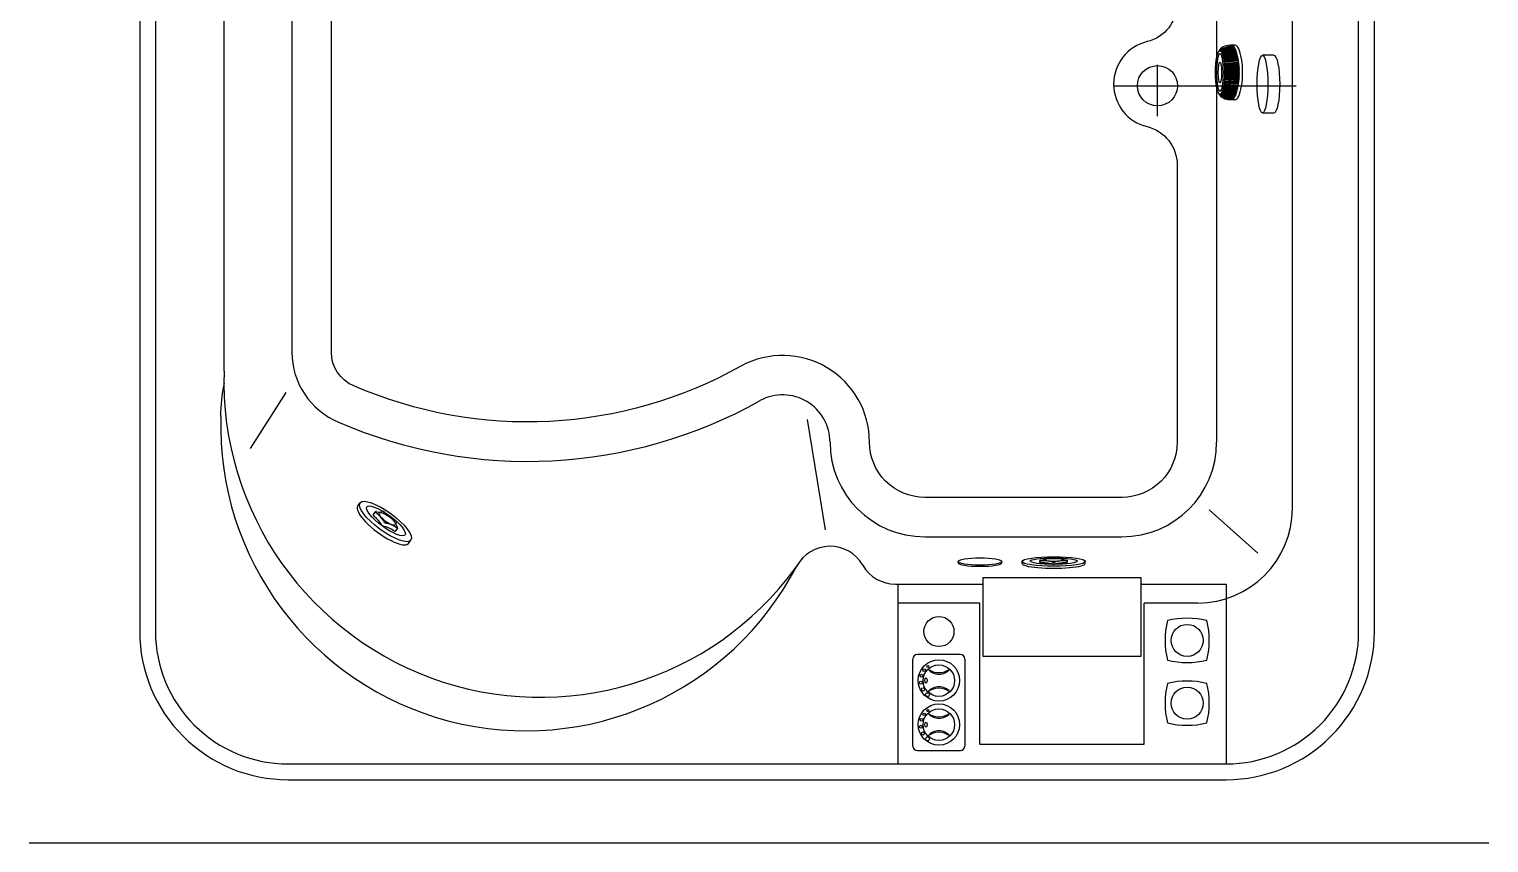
# Model space of a CAD drawing. Header units: millimetres. Extents: x 14433.32 to 14435.17, y 9240.44 to 9242.46.
# Drawn here: x 14433.319 to 14435.169, y 9240.44 to 9241.471 of the extents above; entities that cross this region are included whole.
import ezdxf

# ---------------------------------------------------------------- set-up
doc = ezdxf.new("R2010")
doc.units = ezdxf.units.MM
doc.header["$LTSCALE"] = 0.25
for name, color, linetype in [('ARQ-COZ', 2, 'Continuous'), ('ARQ-SAN', 2, 'Continuous'), ('CONTOR05', 4, 'Continuous'), ('LCOTA02', 1, 'Continuous')]:
    doc.layers.add(name, color=color, linetype=linetype)

# ---------------------------------------------------------------- blocks, each defined once
blk = doc.blocks.new('A$C1BA52001')
at = {"layer": 'LCOTA02'}
for p, q in [((0, 2.27), (0, 0.79)), ((7.43, 0.79), (7.43, 2.27))]:
    blk.add_line(p, q, dxfattribs=at)
blk.add_ellipse((3.71, 2.27), major_axis=(-3.71, 0), ratio=0.186255, dxfattribs=at)
blk.add_ellipse((3.71, 0.79), major_axis=(3.71, 0), ratio=0.213184, start_param=3.141593, end_param=6.283185, dxfattribs=at)
blk = doc.blocks.new('A$C64DC4944')
at = {"layer": 'LCOTA02'}
for p, q in [((1, 10.05), (1.61, 10.04)), ((1, 10.05), (1.61, 10.04)), ((0.67, 7.53), (2.43, 7.29)), ((0.7, 7.73), (2.46, 7.49)), ((0.51, 5.78), (2.34, 5.72)), ((0.52, 5.91), (2.34, 5.81)), ((0.53, 6.1), (2.35, 6.01)), ((0.54, 6.23), (2.35, 6.11)), ((0.55, 6.43), (2.36, 6.31)), ((0.56, 6.56), (2.37, 6.4)), ((0.58, 6.75), (2.38, 6.6)), ((0.59, 6.88), (2.38, 6.7)), ((0.61, 7.08), (2.4, 6.9)), ((0.63, 7.21), (2.41, 6.99)), ((0.65, 7.4), (2.42, 7.19)), ((0.5, 5.45), (2.33, 5.42)), ((0.5, 5.25), (2.33, 5.22)), ((0.5, 5.12), (2.33, 5.12)), ((0.5, 4.93), (2.33, 4.93)), ((0.5, 4.8), (2.33, 4.83)), ((0.5, 4.6), (2.33, 4.63)), ((0.51, 5.58), (2.33, 5.52)), ((0.51, 4.47), (2.33, 4.53)), ((0.51, 4.27), (2.34, 4.33)), ((0.52, 4.14), (2.34, 4.24)), ((0.53, 3.95), (2.35, 4.04)), ((0.54, 3.82), (2.35, 3.94)), ((0.55, 3.62), (2.36, 3.74)), ((0.56, 3.49), (2.37, 3.65)), ((0.58, 3.3), (2.38, 3.45)), ((0.59, 3.17), (2.38, 3.35)), ((0.61, 2.97), (2.4, 3.15)), ((0.63, 2.84), (2.41, 3.06)), ((0.65, 2.65), (2.42, 2.86)), ((0.67, 2.52), (2.43, 2.76)), ((0.7, 2.32), (2.46, 2.56)), ((1, 0), (1.61, 0.01))]:
    blk.add_line(p, q, dxfattribs=at)
for centre, radius, start, end in [((1.05, 9.54), 0.0615, 68.3204, 262.6804), ((0.87, 6.16), 3.32, 55.1075, 86.9796), ((0.99, 6.71), 2.88, 50.6805, 88.3252), ((1.17, 9.8), 0.0615, 68.3204, 262.6804), ((1.17, 7.3), 2.43, 44.3309, 90.2321), ((1.25, 7.67), 2.18, 37.8314, 91.6456), ((1.27, 9.97), 0.0437, 95.1947, 269.2796), ((1.48, 8.38), 1.65, 23.122, 97.4137), ((1.4, 8.12), 1.81, 29.4273, 93.9522), ((1.6, 8.54), 1.5, 15.4909, 89.5), ((0.68, 7.63), 0.0966, 79.3777, 264.0441), ((0.73, 7.95), 0.0962, 77.9164, 263.337), ((0.78, 8.28), 0.0957, 76.4345, 262.6285), ((-5.35, -37.79), 46.05, 80.2208, 82.4284), ((0.83, 8.64), 0.0886, 70.0987, 280.7386), ((-0.81, -6.43), 14.56, 76.9086, 83.8716), ((-0.02, -2.86), 11.07, 76.75, 85.9055), ((0.27, 0.94), 7.45, 72.2851, 85.8848), ((0.9, 8.97), 0.0853, 77.1949, 270.3983), ((0.81, 3.81), 4.74, 68.2863, 89.644), ((0.81, 4.32), 4.4, 66.1373, 89.444), ((0.96, 9.26), 0.0777, 73.1915, 257.3605), ((0.5, 3.09), 5.81, 68.528, 86.0922), ((0.67, 4.8), 4.27, 62.3198, 86.6528), ((0.56, 4.48), 4.72, 63.2328, 85.4084), ((0.73, 5.64), 3.71, 57.5492, 86.0418), ((0.51, 5.68), 0.0995, 87.6922, 268.2877), ((0.52, 6.01), 0.099, 86.3618, 267.5776), ((0.54, 6.33), 0.0985, 85.009, 266.8693), ((0.57, 6.66), 0.098, 83.6339, 266.1623), ((0.6, 6.98), 0.0976, 82.2368, 265.4561), ((0.64, 7.31), 0.0971, 80.818, 264.7502), ((0.5, 5.35), 0.1, 89, 269), ((0.5, 5.03), 0.1, 90, 270), ((0.5, 4.7), 0.1, 91, 271), ((0.51, 4.37), 0.0995, 91.7123, 272.3078), ((0.52, 4.04), 0.099, 92.4224, 273.6382), ((0.54, 3.72), 0.0985, 93.1307, 274.991), ((0.57, 3.39), 0.098, 93.8377, 276.3661), ((0.6, 3.07), 0.0976, 94.5439, 277.7632), ((0.64, 2.74), 0.0971, 95.2498, 279.182), ((0.68, 2.42), 0.0966, 95.9559, 280.6223), ((0.73, 2.1), 0.0962, 96.663, 282.0836), ((-5.35, 47.84), 46.05, 277.5716, 279.7791), ((-0.81, 16.48), 14.56, 276.1284, 283.0908), ((-0.02, 12.91), 11.07, 274.0945, 283.2492), ((0.27, 9.11), 7.45, 274.1152, 287.7136), ((0.78, 1.77), 0.0957, 97.3715, 283.5655), ((0.83, 1.41), 0.0886, 79.2614, 289.9013), ((0.9, 1.08), 0.0853, 89.6017, 282.8051), ((0.81, 6.24), 4.74, 270.356, 291.7114), ((0.81, 5.73), 4.4, 270.556, 293.8599), ((0.96, 0.79), 0.0777, 102.6395, 286.8085), ((0.5, 6.96), 5.81, 273.9078, 291.4695), ((0.67, 5.25), 4.27, 273.3472, 297.6765), ((0.56, 5.57), 4.72, 274.5916, 296.7633), ((0.73, 4.41), 3.71, 273.9582, 302.4452), ((1.05, 0.51), 0.0615, 97.3196, 291.6796), ((0.87, 3.89), 3.32, 273.0204, 304.8844), ((0.99, 3.34), 2.88, 271.6748, 309.1263), ((1.17, 0.25), 0.0615, 97.3196, 291.6796), ((1.17, 2.75), 2.43, 269.7679, 315.0739), ((1.25, 2.38), 2.18, 268.3544, 322.1082), ((1.6, 1.51), 1.5, 270.5, 344.4472)]:
    blk.add_arc(centre, radius, start, end, dxfattribs=at)
blk.add_ellipse((1, 5.03), major_axis=(0, 5.03), ratio=0.198307, start_param=6.281174, end_param=9.428239, dxfattribs=at)
for major_axis, ratio in [((0, 4), 0.1484), ((0, 3.49), 0.114375), ((0, 1.89), 0.112344)]:
    blk.add_ellipse((2.92, 5.02), major_axis=major_axis, ratio=ratio, dxfattribs=at)
blk = doc.blocks.new('A$C01223EBC')
at = {"layer": 'CONTOR05', "rotation": 270}
blk.add_blockref('A$C64DC4944', (0, 3.52), dxfattribs=at)
blk = doc.blocks.new('A$C1E5B20B9')
at = {"layer": 'LCOTA02'}
for p, q in [((12, 80), (17, 80)), ((14.6, 57.5), (19.6, 57.5)), ((14.6, 22.5), (20, 22.5)), ((12, 0), (17, 0))]:
    blk.add_line(p, q, dxfattribs=at)
for centre, major_axis, start_param, end_param in [((12, 40), (0, 40), 0, 3.141593), ((14.6, 54.8), (0, 2.68), 6.283185, 7.661464), ((19.6, 54.8), (0, 2.68), 5.533225, 7.661464), ((24, 70.7), (0, 19), 2.391632, 3.263235), ((11.3, 40), (0, 2.68), 0.506677, 2.634916), ((8.2, 59), (0, 19), 3.648269, 4.519872), ((8.2, 21), (0, 19), 4.904906, 5.776509), ((16.3, 40), (0, 2.68), 0.506677, 2.634916), ((13.2, 59), (0, 19), 3.648269, 4.519872), ((13.2, 21), (0, 19), 4.904906, 5.776509), ((24.8, 49.2), (0, 2.68), 4.276588, 6.404827), ((30.7, 40), (0, 19), 1.134995, 2.006598), ((14.6, 25.2), (0, 2.68), 1.763314, 3.141593), ((19.6, 25.2), (0, 2.68), 1.763314, 3.891553), ((24, 9.3), (0, 19), 6.161543, 7.033146), ((24.8, 30.8), (0, 2.68), 3.019951, 5.14819)]:
    blk.add_ellipse(centre, major_axis=major_axis, ratio=0.3, start_param=start_param, end_param=end_param, dxfattribs=at)
for centre, major_axis, ratio in [((17, 40), (0, 40), 0.3), ((18, 40), (0, 30), 0.266667), ((21, 40), (0, 12.5), 0.3)]:
    blk.add_ellipse(centre, major_axis=major_axis, ratio=ratio, dxfattribs=at)
blk = doc.blocks.new('A$C05FF093C')
at = {"layer": 'CONTOR05', "xscale": 0.5, "zscale": 0.5}
blk.add_blockref('A$C1E5B20B9', (0, 0), dxfattribs=at)
blk = doc.blocks.new('A$C7EDF135F')
at = {"layer": 'LCOTA02'}
for p, q in [((12, 80), (17, 80)), ((14.6, 57.5), (19.6, 57.5)), ((14.6, 22.5), (20, 22.5)), ((12, 0), (17, 0))]:
    blk.add_line(p, q, dxfattribs=at)
for centre, major_axis, start_param, end_param in [((12, 40), (0, 40), 0, 3.141593), ((14.6, 54.8), (0, 2.68), 6.283185, 7.661464), ((19.6, 54.8), (0, 2.68), 5.533225, 7.661464), ((24, 70.7), (0, 19), 2.391632, 3.263235), ((11.3, 40), (0, 2.68), 0.506677, 2.634916), ((8.2, 59), (0, 19), 3.648269, 4.519872), ((8.2, 21), (0, 19), 4.904906, 5.776509), ((16.3, 40), (0, 2.68), 0.506677, 2.634916), ((13.2, 59), (0, 19), 3.648269, 4.519872), ((13.2, 21), (0, 19), 4.904906, 5.776509), ((24.8, 49.2), (0, 2.68), 4.276588, 6.404827), ((30.7, 40), (0, 19), 1.134995, 2.006598), ((14.6, 25.2), (0, 2.68), 1.763314, 3.141593), ((19.6, 25.2), (0, 2.68), 1.763314, 3.891553), ((24, 9.3), (0, 19), 6.161543, 7.033146), ((24.8, 30.8), (0, 2.68), 3.019951, 5.14819)]:
    blk.add_ellipse(centre, major_axis=major_axis, ratio=0.3, start_param=start_param, end_param=end_param, dxfattribs=at)
for centre, major_axis, ratio in [((17, 40), (0, 40), 0.3), ((18, 40), (0, 30), 0.266667), ((21, 40), (0, 12.5), 0.3)]:
    blk.add_ellipse(centre, major_axis=major_axis, ratio=ratio, dxfattribs=at)
blk = doc.blocks.new('A$C38FC4AA3')
at = {"layer": 'LCOTA02'}
blk.add_circle((2.77, 2.77), 2.03, dxfattribs=at)
for centre, start, end in [((2.77, -5), 76.3145, 103.6855), ((10.53, 2.77), 166.3145, 193.6855), ((-5, 2.77), 346.3145, 13.6855), ((2.77, 10.53), 256.3145, 283.6855)]:
    blk.add_arc(centre, 10.57, start, end, dxfattribs=at)
blk = doc.blocks.new('A$C2ABE5EC2')
at = {"layer": 'CONTOR05'}
for p in [(0.03, 0.03), (7.99, 0.03)]:
    blk.add_blockref('A$C38FC4AA3', p, dxfattribs=at)

msp = doc.modelspace()

# ---------------------------------------------------------------- linework, layer by layer
at = {"layer": 'ARQ-COZ'}
for p, q in [((14433.5658, 9241.0378), (14433.5658, 9242.0456)), ((14433.6518, 9241.9616), (14433.6518, 9241.0616)), ((14434.9198, 9240.8636), (14434.9198, 9241.8713)), ((14434.8238, 9241.8476), (14434.8238, 9240.9476)), ((14434.7488, 9241.3611), (14434.7488, 9241.4261)), ((14434.6933, 9241.3996), (14434.9248, 9241.3996)), ((14433.6442, 9241.0106), (14433.5989, 9240.9394)), ((14434.328, 9240.8365), (14434.3052, 9240.9765)), ((14434.8759, 9240.8067), (14434.8145, 9240.8617)), ((14434.4538, 9240.8276), (14434.7038, 9240.8276)), ((14434.496, 9240.7949), (14434.496, 9240.7963)), ((14434.5516, 9240.7949), (14434.5516, 9240.7963)), ((14434.4169, 9240.7676), (14434.5278, 9240.7676)), ((14434.4198, 9240.7676), (14434.4198, 9240.5396)), ((14434.7278, 9240.7676), (14434.8358, 9240.7676)), ((14434.8358, 9240.7676), (14434.8358, 9240.5396)), ((14434.5238, 9240.7436), (14434.4198, 9240.7436)), ((14434.5238, 9240.5646), (14434.5238, 9240.7436)), ((14434.7318, 9240.5646), (14434.7318, 9240.7436)), ((14434.7998, 9240.7436), (14434.7318, 9240.7436)), ((14434.4991, 9240.6783), (14434.4445, 9240.6783)), ((14434.4389, 9240.5623), (14434.4389, 9240.6726)), ((14434.5047, 9240.6726), (14434.5047, 9240.5623)), ((14434.4445, 9240.5566), (14434.4991, 9240.5566)), ((14434.5238, 9240.5646), (14434.7318, 9240.5646))]:
    msp.add_line(p, q, dxfattribs=at)
for points in [[(14433.6468, 9242.3846, 0.414214), (14433.4588, 9242.1966), (14433.4588, 9240.7076, 0.414214), (14433.6468, 9240.5196), (14434.8358, 9240.5196, 0.414214), (14435.0238, 9240.7076), (14435.0238, 9242.1966, 0.414214), (14434.8358, 9242.3846), (14433.6518, 9242.3846)], [(14433.6468, 9242.3646, 0.414214), (14433.4788, 9242.1966), (14433.4788, 9240.7076, 0.414214), (14433.6468, 9240.5396), (14434.8358, 9240.5396, 0.414214), (14435.0038, 9240.7076), (14435.0038, 9242.1966, 0.414214), (14434.8358, 9242.3646), (14433.6518, 9242.3646)], [(14433.5618, 9240.9802, -0.051037), (14433.5661, 9241.0222)]]:
    msp.add_lwpolyline(points, format="xyb", dxfattribs=at)
msp.add_lwpolyline([(14434.0218, 9242.0316, -0.414214), (14434.0918, 9241.9616, 0.567426), (14434.2539, 9241.8647, -0.235007), (14434.7455, 9241.89, -0.302783), (14434.7738, 9241.8476), (14434.7738, 9241.5041, -0.345755), (14434.7356, 9241.4555, 0.785403), (14434.7356, 9241.3477, -0.345755), (14434.7738, 9241.2991), (14434.7738, 9240.9476, -0.414214), (14434.7038, 9240.8776), (14434.4538, 9240.8776, -0.414214), (14434.3838, 9240.9476, 0.567426), (14434.2216, 9241.0444, -0.235007), (14433.7301, 9241.0191, -0.302783), (14433.7018, 9241.0616), (14433.7018, 9241.9616, -0.414214), (14433.7718, 9242.0316)], format="xyb", close=True, dxfattribs=at)
msp.add_lwpolyline([(14434.7278, 9240.6758), (14434.5278, 9240.6758), (14434.5278, 9240.7758), (14434.7278, 9240.7758)], close=True, dxfattribs=at)
for centre, radius in [((14434.7488, 9241.3996), 0.0255), ((14434.4718, 9240.7075), 0.0191), ((14434.4718, 9240.6455), 0.0262), ((14434.4531, 9240.6585), 0.00156), ((14434.4717, 9240.6453), 0.02), ((14434.4577, 9240.6631), 0.00131), ((14434.4489, 9240.6426), 0.0019), ((14434.4498, 9240.6515), 0.00176), ((14434.4517, 9240.6341), 0.00201), ((14434.4573, 9240.6274), 0.00246), ((14434.4718, 9240.5896), 0.0262), ((14434.4531, 9240.6026), 0.00156), ((14434.4717, 9240.5894), 0.02), ((14434.4577, 9240.6072), 0.00131), ((14434.4489, 9240.5867), 0.0019), ((14434.4498, 9240.5956), 0.00176), ((14434.4517, 9240.5782), 0.00201), ((14434.4573, 9240.5715), 0.00246)]:
    msp.add_circle(centre, radius, dxfattribs=at)
for centre, radius, start, end in [((14433.7478, 9241.0616), 0.096, 180, 247.3817), ((14433.9667, 9241.0253), 0.4012, 178.2149, 326.0204), ((14433.9504, 9241.5258), 0.6025, 246.5703, 299.3101), ((14434.2738, 9240.9476), 0.06, 0, 118.2869), ((14433.9482, 9240.9682), 0.3866, 178.2139, 332.6311), ((14434.4538, 9240.9476), 0.12, 180, 270), ((14434.7038, 9240.9476), 0.12, 270, 0), ((14434.7998, 9240.8636), 0.12, 270, 0), ((14434.3338, 9240.7676), 0.048, 30, 151.5908), ((14434.4169, 9240.8156), 0.048, 210, 270), ((14434.4445, 9240.6726), 0.00563, 90, 180), ((14434.4991, 9240.6726), 0.00563, 0, 90), ((14434.4717, 9240.679), 0.0236, 233.8296, 306.1704), ((14434.4719, 9240.6718), 0.0184, 221.0244, 318.9756), ((14434.4717, 9240.612), 0.0236, 53.8296, 126.1704), ((14434.4719, 9240.6191), 0.0184, 41.0244, 138.9756), ((14434.4717, 9240.6231), 0.0236, 233.8296, 306.1704), ((14434.4719, 9240.6159), 0.0184, 221.0244, 318.9756), ((14434.4717, 9240.5561), 0.0236, 53.8296, 126.1704), ((14434.4719, 9240.5632), 0.0184, 41.0244, 138.9756), ((14434.4445, 9240.5623), 0.00563, 180, 270), ((14434.4991, 9240.5623), 0.00563, 270, 0)]:
    msp.add_arc(centre, radius, start, end, dxfattribs=at)
for centre, start_param, end_param in [((14434.5238, 9240.7949), 3.141292, 6.282884), ((14434.5238, 9240.7963), 3.141593, 9.424778)]:
    msp.add_ellipse(centre, major_axis=(0.0278, 0), ratio=0.16998, start_param=start_param, end_param=end_param, dxfattribs=at)
for centre in [(14434.4554, 9240.6454), (14434.4554, 9240.5895)]:
    msp.add_ellipse(centre, major_axis=(0, -0.00326), ratio=0.411765, dxfattribs=at)
at = {"layer": 'ARQ-SAN', "color": 2, "ltscale": 3}
msp.add_line((14433.3188, 9240.4396), (14435.1688, 9240.4396), dxfattribs=at)

# ---------------------------------------------------------------- block references
at = {"layer": 'ARQ-COZ'}
for name, p, xscale, yscale, zscale, rotation in [('A$C01223EBC', (14434.8325, 9241.451), 0.009832775785953346, 0.006882943050168251, 0.009832775785953181, 270), ('A$C1BA52001', (14434.9042, 9241.3651), 0.009832775785953346, 0.009832775785953346, 0.009832775785953181, 90), ('A$C7EDF135F', (14433.7925, 9240.8096), 0.0009999999999539093, 0.001000000000003638, 0.001, 53.61807845799444), ('A$C05FF093C', (14434.6573, 9240.7878), 0.001000000000003638, 0.001000000000003638, 0.001, 90), ('A$C2ABE5EC2', (14434.8144, 9240.5887), 0.01, 0.01, 0.01, 90)]:
    msp.add_blockref(name, p, dxfattribs=dict(at, xscale=xscale, yscale=yscale, zscale=zscale, rotation=rotation))

doc.saveas('drawing.dxf')
